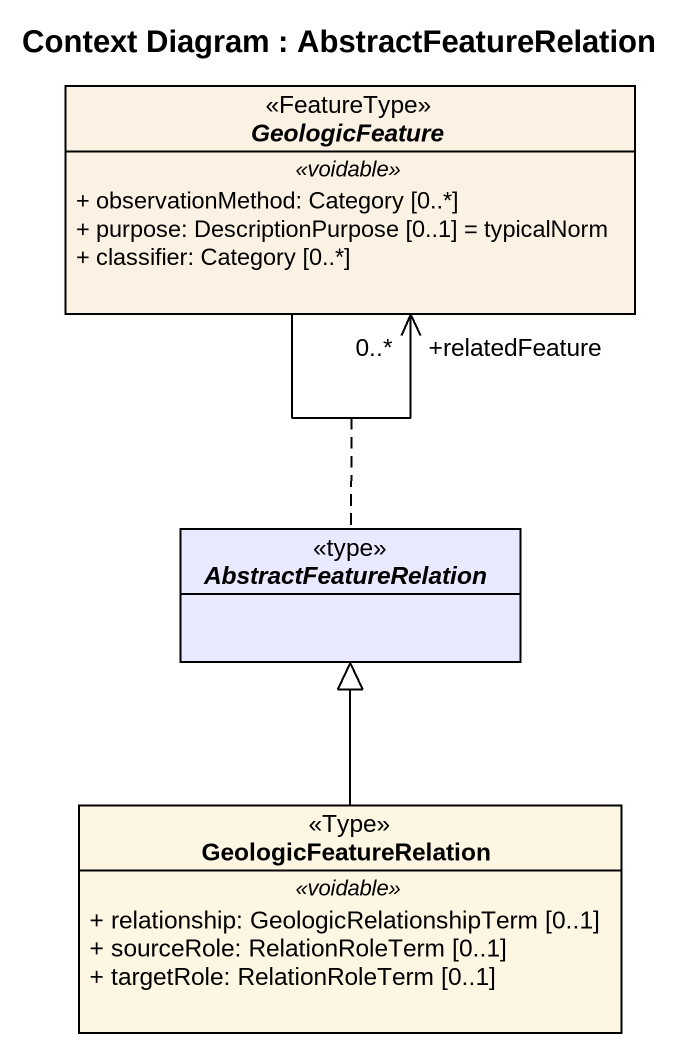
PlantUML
@startuml
title Context Diagram : AbstractFeatureRelation
hide circle
hide empty members
skinparam classAttributeIconSize 0
abstract class GeologicFeature <<FeatureType>> #FCF2E3 {
  .. <<voidable>> ..
  + observationMethod: Category [0..*]
  + purpose: DescriptionPurpose [0..1] = typicalNorm
  + classifier: Category [0..*]
}
abstract class AbstractFeatureRelation <<type>> #E9E9FF
class GeologicFeatureRelation <<Type>> {
  .. <<voidable>> ..
  + relationship: GeologicRelationshipTerm [0..1]
  + sourceRole: RelationRoleTerm [0..1]
  + targetRole: RelationRoleTerm [0..1]
}
GeologicFeature --> "+relatedFeature\n0..*" GeologicFeature
(GeologicFeature, GeologicFeature) .. AbstractFeatureRelation
GeologicFeatureRelation -up-|> AbstractFeatureRelation
@enduml
